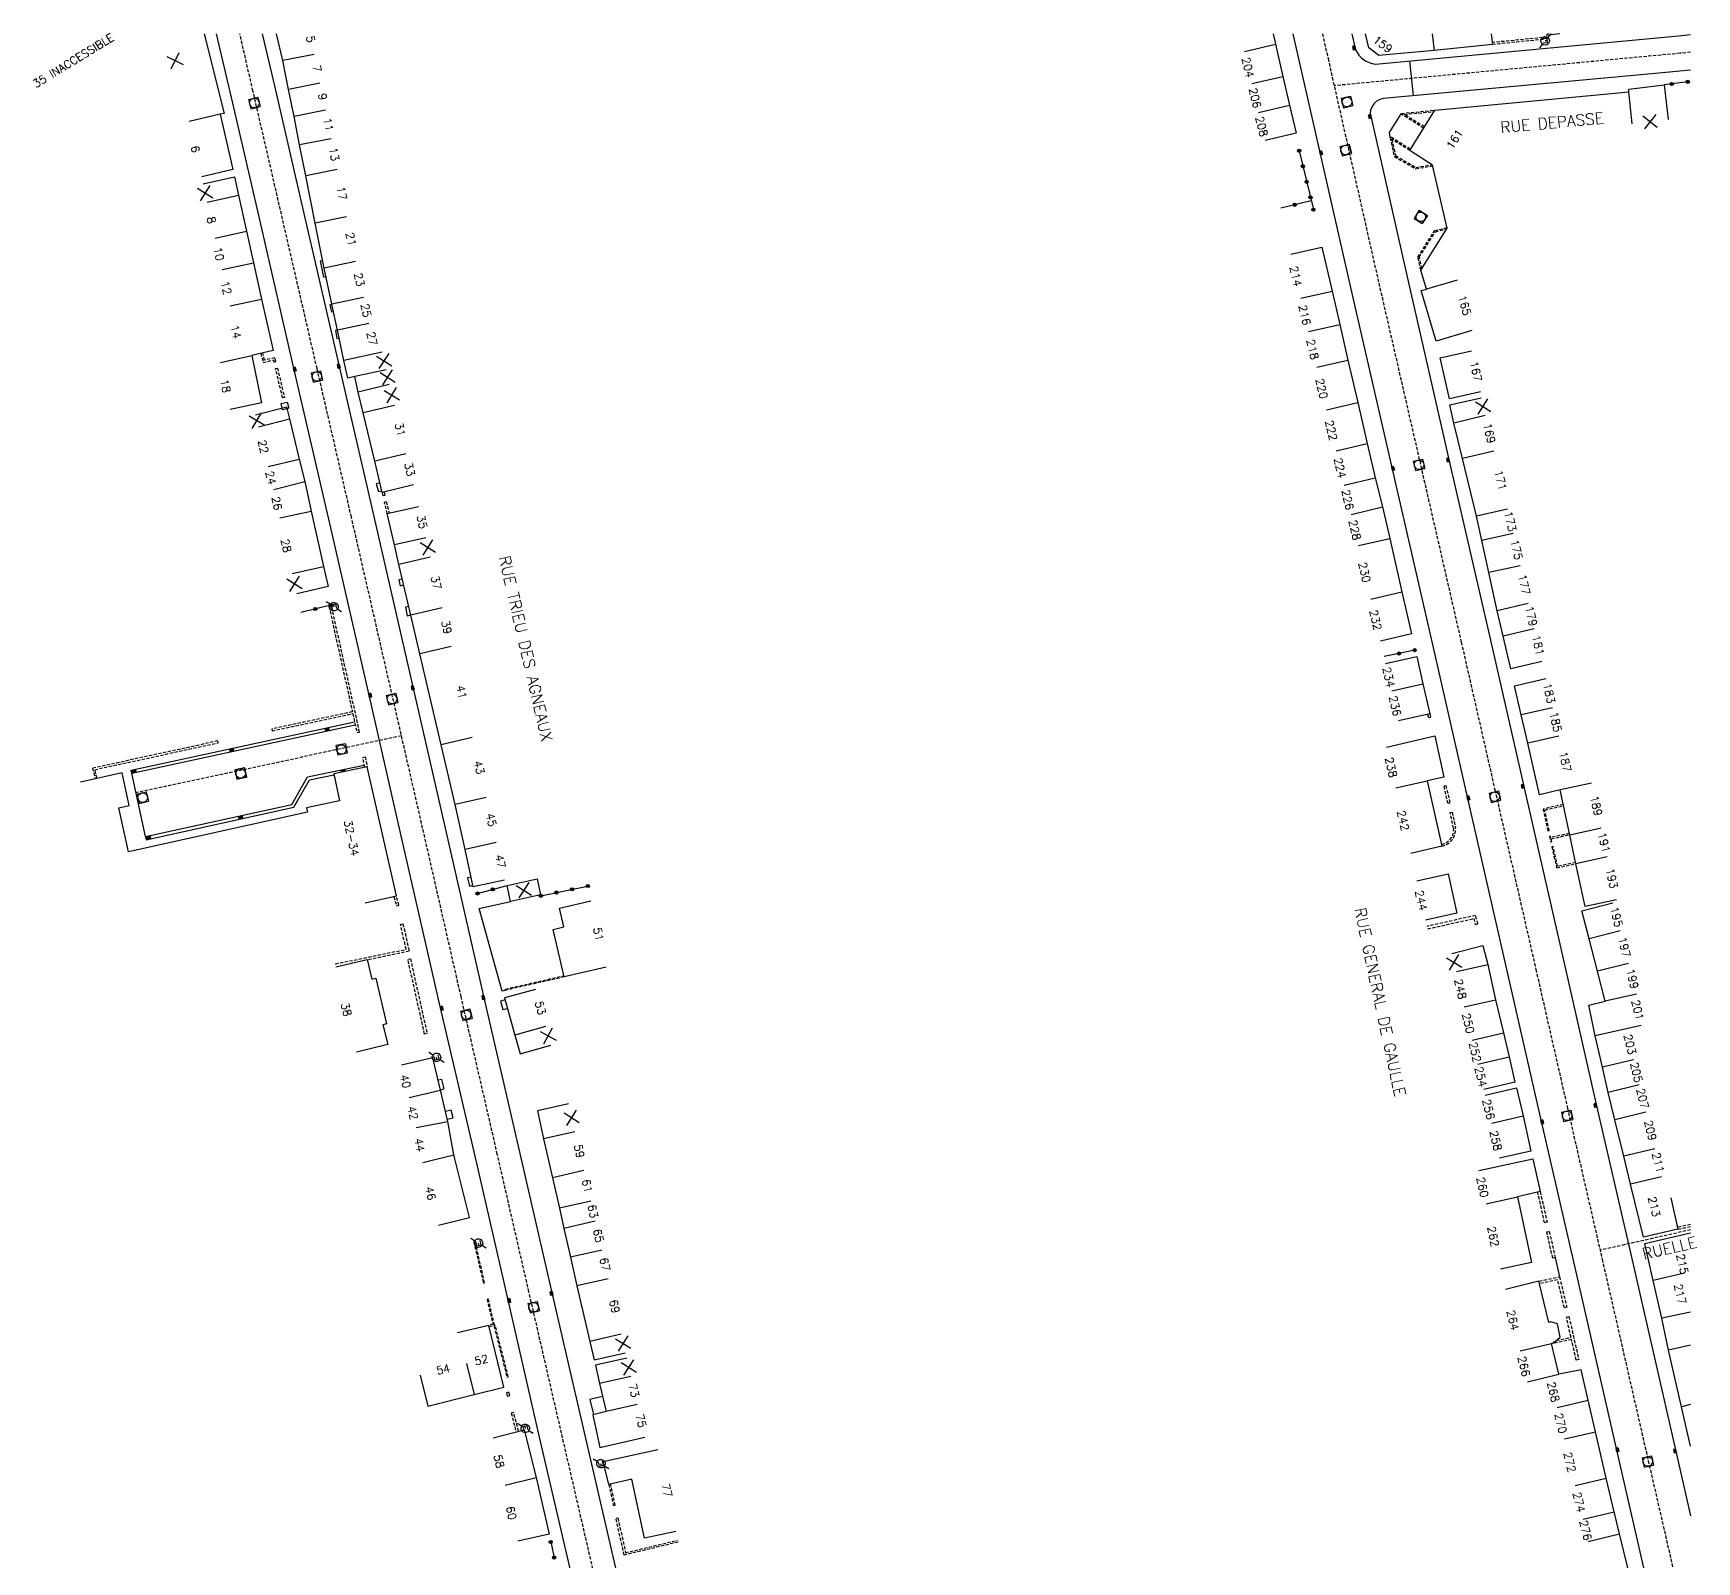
# Model space of a CAD drawing. Header units: millimetres. Extents: x 150000 to 151001, y 125999 to 127001.
# Drawn here: x 150741.2 to 151001, y 126761.5 to 127000.1 of the extents above; entities that cross this region are included whole.
import ezdxf
from ezdxf.enums import TextEntityAlignment as Align

# ---------------------------------------------------------------- set-up
doc = ezdxf.new("R2010")
doc.units = ezdxf.units.MM
doc.linetypes.add('DASHED', pattern=[0.75, 0.5, -0.25])
doc.layers.get('0').update_dxf_attribs({"linetype": 'CONTINUOUS'})
for name, color, linetype in [('W0001', 6, 'DASHED'), ('W0008', 7, 'CONTINUOUS'), ('W0100', 7, 'CONTINUOUS'), ('W0112', 1, 'DASHED'), ('W0322', 7, 'CONTINUOUS'), ('W0334', 7, 'CONTINUOUS'), ('W0400', 7, 'CONTINUOUS'), ('W0420', 7, 'CONTINUOUS'), ('W0471', 7, 'CONTINUOUS'), ('W0989', 7, 'CONTINUOUS'), ('W0991', 7, 'CONTINUOUS'), ('W1102', 7, 'CONTINUOUS')]:
    doc.layers.add(name, color=color, linetype=linetype)
doc.styles.get("Standard").update_dxf_attribs({"font": 'romans.shx', "width": 0.85})

# ---------------------------------------------------------------- blocks, each defined once
blk = doc.blocks.new('t991o')
at = {"color": 0, "linetype": 'Continuous'}
for p, q in [((-1, 1), (1, -1)), ((-1, -1), (1, 1))]:
    blk.add_line(p, q, dxfattribs=at)
blk = doc.blocks.new('t322o')
at = {"color": 0, "linetype": 'Continuous'}
for radius in [0.25, 0.15]:
    blk.add_circle((0, 0), radius, dxfattribs=at)
blk = doc.blocks.new('T400')
for p, q in [((-0.15, 0.3), (0.15, 0.3)), ((-0.15, -0.25), (-0.15, 0.3)), ((-0.15, 0.15), (0.15, 0.15)), ((-0.15, 0), (0.15, 0)), ((0.15, 0.3), (0.15, -0.25)), ((-0.15, -0.15), (0.15, -0.15)), ((-0.15, -0.25), (-0.15, -0.3)), ((-0.15, -0.3), (0.15, -0.3)), ((0.15, -0.3), (0.15, -0.25))]:
    blk.add_line(p, q)
blk = doc.blocks.new('T471')
for p, q in [((-0.333334, 0.333334), (-0.333334, -0.333334)), ((-0.333334, 0.333334), (0.333334, 0.333334)), ((-0.333334, 0), (0, 0)), ((0.500001, 0.500001), (1.000002, 1.000002)), ((-0.500001, -0.500001), (-1.000002, -1.000002)), ((-0.333334, -0.333334), (0.333334, -0.333334))]:
    blk.add_line(p, q)
blk.add_ellipse((0, 0), major_axis=(0.471405, 0.471405), ratio=1, start_param=5.4977871438, end_param=11.780972451)
blk = doc.blocks.new('T420')
for p, q in [((0.75, 0.75), (-0.75, 0.75)), ((-0.75, 0.75), (-0.75, -0.75)), ((0.75, 0.75), (0.75, -0.75)), ((0.75, -0.75), (-0.75, -0.75))]:
    blk.add_line(p, q)
blk.add_ellipse((0, 0), major_axis=(-0.53, 0.53), ratio=1, start_param=3.926991, end_param=10.210176)
blk = doc.blocks.new('t112o')
at = {"color": 0, "linetype": 'Continuous'}
for p, q in [((-0.5, 0.5), (0.5, 0.5)), ((-0.5, -0.5), (-0.5, 0.5)), ((0.5, 0.5), (0.5, -0.5)), ((0.5, -0.5), (-0.5, -0.5))]:
    blk.add_line(p, q, dxfattribs=at)

msp = doc.modelspace()

# ---------------------------------------------------------------- linework, layer by layer
at = {"layer": 'W0001'}
for points in [[(150855.79, 126658.58, -0.086465), (150848.48, 126675.44), (150842.24, 126701.35), (150835.2, 126731.69), (150829.92, 126754.51), (150823.68, 126781.51), (150818.58, 126803.62), (150813.65, 126825.1), (150807.99, 126849.67), (150802.32, 126874.55), (150796.96, 126897.94), (150790.86, 126924.56), (150785.5, 126947.74), (150779.77, 126972.54), (150775.49, 126991.1), (150773.44, 127000)], [(151000, 126997.13), (150998.37, 126996.97), (150944.34, 126991.9, -0.28495)]]:
    msp.add_lwpolyline(points, format="xyb", dxfattribs=at)
msp.add_lwpolyline([(150942.5, 127000), (150943.38, 126996.14), (150951.31, 126961.06), (150957.86, 126932.55), (150964.18, 126905.03), (150969.44, 126881.96), (150975.84, 126853.92), (150980.77, 126832.28), (150986.19, 126808.68), (150993.38, 126777.24), (151000, 126748.5)], dxfattribs=at)
at = {"layer": 'W0001', "flags": 128}
for points in [[(150798.68, 126890.41), (150757.22, 126881.5)], [(151000, 126813.28), (150985.87, 126810.09)]]:
    msp.add_lwpolyline(points, dxfattribs=at)
at = {"layer": 'W0008'}
for points in [[(150826.73, 126753), (150820.26, 126780.9), (150815.28, 126802.58), (150810.38, 126823.89), (150804.59, 126848.81), (150798.64, 126874.77), (150793.55, 126897.2), (150787.65, 126922.86), (150781.84, 126948.03), (150776.3, 126972.11), (150772.33, 126989.18), (150769.79, 127000)], [(150833.33, 126755.3), (150827.09, 126782.29), (150821.99, 126804.4), (150817.06, 126825.88), (150811.4, 126850.45), (150805.73, 126875.33), (150800.37, 126898.72), (150794.27, 126925.35), (150788.91, 126948.52), (150783.18, 126973.33), (150778.9, 126991.9), (150776.97, 127000)], [(150758.69, 126874.68), (150756.56, 126884.57), (150791.47, 126892.12)], [(150758.69, 126874.68), (150781.55, 126879.69), (150784.02, 126884.01), (150792.87, 126885.81)]]:
    msp.add_lwpolyline(points, dxfattribs=at)
for points in [[(150937.89, 127000), (150941.32, 126984.93), (150947.16, 126959.24), (150953.28, 126932.52), (150959.62, 126904.85), (150965.05, 126881.09), (150971.29, 126853.74), (150976.57, 126830.67), (150982.01, 126806.95), (150988.33, 126779.36), (150992.64, 126760.51, -0.309925)], [(150947.12, 127000), (150947.68, 126997.52, 0.257998), (150950.77, 126995.27), (150998.11, 126999.71), (151000, 126999.89)], [(151000, 126994.34), (150995.05, 126993.86), (150977.49, 126992.23), (150952.06, 126989.9, 0.353705), (150949.96, 126987.64), (150955.72, 126962.07), (150962.26, 126933.56), (150968.59, 126906.03), (150973.84, 126882.96), (150980.24, 126854.92), (150985.17, 126833.29), (150990.59, 126809.69), (150997.79, 126778.25), (151000, 126768.63)]]:
    msp.add_lwpolyline(points, format="xyb", dxfattribs=at)
at = {"layer": 'W0100'}
for points in [[(150767.86, 127000), (150770.99, 126987.57), (150770.38, 126987.44), (150772.35, 126978.8), (150767.48, 126977.69)], [(150800.56, 126929.57), (150795.69, 126928.4), (150794.52, 126933.29), (150792.72, 126940.82), (150791.92, 126944.05), (150791.38, 126946.5), (150790.3, 126946.24), (150789.7, 126948.98), (150788.67, 126953.76), (150787.83, 126957.81), (150786.63, 126963.41), (150785.2, 126970.46), (150783.72, 126977.82), (150782.78, 126982.66), (150781.9, 126987.09), (150781.03, 126991.31), (150780.14, 126995.83), (150779.17, 127000)], [(150934.81, 127000), (150935.18, 126998.38), (150936.33, 126993.35), (150937.38, 126988.86), (150938.41, 126984.49), (150933.54, 126983.34)], [(150968.88, 127000), (150969.05, 126998.34), (150959.93, 126997.4), (150951.31, 126996.6), (150949.74, 126997.8), (150949.25, 127000)], [(150979.58, 127000), (150978.2, 126999.86), (150978.19, 127000)], [(150965.85, 126953.67), (150960.27, 126952.04), (150957.95, 126959.93), (150958.74, 126960.16), (150957.88, 126963.1), (150961.96, 126969.68), (150959.72, 126979.51), (150956.13, 126981.79), (150960.07, 126988.09), (150990.38, 126990.94), (150990.33, 126991.34), (150995.86, 126992.02), (150996.51, 126986.65)], [(150767.71, 126976.58), (150772.58, 126977.68), (150773.23, 126974.82), (150774.49, 126969.19), (150775.57, 126964.26), (150776.82, 126958.6), (150778.64, 126950.56), (150775.32, 126949.78), (150776.84, 126942.37), (150771.95, 126941.36)], [(150937.56, 126965.61), (150942.43, 126966.72), (150944.01, 126959.82), (150945.2, 126954.64), (150946.49, 126949.08), (150948.03, 126942.43), (150949.5, 126936.03), (150950.76, 126930.71), (150951.87, 126926.15), (150953.01, 126921.23), (150954.93, 126912.87), (150956.44, 126906.33), (150951.57, 126905.21)], [(150967.21, 126944.1), (150962.33, 126943.01), (150960.9, 126949.41), (150965.78, 126950.5)], [(150775.88, 126940.54), (150780.73, 126941.76), (150781.2, 126939.9), (150782.7, 126933.59), (150783.59, 126930.13), (150784.6, 126925.48), (150786.5, 126916.83), (150787.21, 126913.7), (150782.34, 126912.59)], [(150976.78, 126902), (150971.91, 126900.87), (150970.72, 126905.98), (150969.79, 126909.92), (150968.49, 126915.9), (150967.39, 126920.92), (150966.54, 126924.68), (150964.39, 126933.71), (150963.05, 126939.24), (150962.4, 126942.1), (150967.28, 126943.2)], [(150814.79, 126867.89), (150809.9, 126866.81), (150808.61, 126872.68), (150807.05, 126879.7), (150804.87, 126889.02), (150801.56, 126903.21), (150800.16, 126909.23), (150798.29, 126917.16), (150797.59, 126920.22), (150796.46, 126925.11), (150801.33, 126926.23)], [(150952.37, 126901.7), (150957.25, 126902.8), (150958.21, 126898.53), (150959.27, 126893.83), (150954.39, 126892.73)], [(150988.44, 126864.8), (150983.56, 126863.74), (150982.1, 126870.44), (150981.12, 126874.91), (150979.63, 126881.96), (150976.4, 126881.17), (150974.56, 126889.26), (150973.56, 126893.67), (150972.52, 126898.23), (150977.4, 126899.34)], [(150952.51, 126888.66), (150960.04, 126890.38), (150961.49, 126883.97), (150958.84, 126883.39), (150961.16, 126873.17), (150956.29, 126872.06)], [(150793.02, 126864.31), (150797.89, 126865.42), (150793.33, 126885.58), (150788.11, 126884.47), (150789, 126880.28), (150783.87, 126879.19), (150784.01, 126878.5), (150756.03, 126872.28), (150754.53, 126879.16), (150756.15, 126879.52), (150755.04, 126884.61), (150748.53, 126883.19)], [(150957.24, 126867.75), (150962.12, 126868.84), (150963.49, 126862.74), (150958.61, 126861.65)], [(150830.64, 126854.27), (150824.08, 126852.76), (150822.37, 126860.19), (150824.05, 126860.58), (150823.38, 126863.5), (150828.25, 126864.62)], [(150996.89, 126818.25), (150998.03, 126813.38), (150992.63, 126812.12), (150990.62, 126820.4), (150989.57, 126824.78), (150988.17, 126830.46), (150987.13, 126834.74), (150986.23, 126838.68), (150985.11, 126843.56), (150984.09, 126848.34), (150986.66, 126848.97), (150985.47, 126853.64), (150984.16, 126858.72), (150983.03, 126863.06), (150987.87, 126864.31)], [(150962.73, 126856.44), (150967.58, 126857.65), (150968.32, 126854.72), (150969.54, 126849.2), (150970.76, 126844.05), (150971.65, 126840.3), (150972.57, 126836.34), (150967.7, 126835.21)], [(150819.59, 126850.81), (150814.77, 126849.49), (150816.37, 126843.67), (150817.21, 126840.75), (150822.01, 126842.12)], [(150804.45, 126814.01), (150809.3, 126815.2), (150806.88, 126825.01), (150805.9, 126830.18), (150804.76, 126835.08), (150803.58, 126840.14), (150798.71, 126839)], [(150967.93, 126834.28), (150972.79, 126835.43), (150973.83, 126831.07), (150975.06, 126825.58), (150970.18, 126824.49)], [(150824.77, 126832.94), (150819.9, 126831.84), (150820.87, 126827.51), (150822.27, 126821.4), (150823.35, 126816.65), (150824.06, 126813.51), (150825.07, 126809.02), (150826.07, 126804.56), (150828.1, 126795.83), (150828.76, 126792.96), (150833.64, 126794.09)], [(150966.94, 126822.53), (150975.34, 126824.37), (150976.52, 126819.25), (150972.95, 126818.45), (150975.18, 126808.19), (150970.3, 126807.13)], [(151000, 126779.49), (150998.58, 126785.67), (150996.57, 126794.51), (150995.51, 126799.47), (150994.16, 126805.39), (150992.85, 126811.17), (151000, 126812.79)], [(150968.9, 126754.17), (150970.53, 126749.44), (150974.14, 126750.69), (150978.95, 126752.47), (150989.76, 126756.19), (150990.78, 126758.18), (150988.88, 126765.83), (150988.07, 126769.26), (150986.83, 126774.52), (150985.16, 126781.75), (150984.02, 126786.68), (150982.91, 126791.43), (150979.41, 126790.73), (150978.26, 126795.54), (150978.64, 126795.63), (150978.6, 126795.78), (150978.84, 126795.84), (150979.65, 126796.53), (150979.19, 126798.62), (150978.18, 126798.91), (150977.87, 126798.83), (150976.32, 126805.25), (150971.08, 126803.99)], [(150801.61, 126790.6), (150802.82, 126785.75), (150810.02, 126787.55), (150814.65, 126788.74), (150812.31, 126798.37), (150807.45, 126797.19)], [(150833.86, 126793.23), (150828.98, 126792.16), (150829.61, 126789.3), (150830.63, 126784.9), (150828.57, 126784.42), (150829.68, 126779.3), (150836.68, 126780.93)], [(150812.99, 126780.81), (150817.84, 126782.03), (150819.7, 126774.63), (150821.72, 126765.78), (150816.85, 126764.67)], [(150841.52, 126766.19), (150836.64, 126765.13), (150834.63, 126774.35), (150831.04, 126773.54), (150830.16, 126777.13), (150838.74, 126779)]]:
    msp.add_lwpolyline(points, dxfattribs=at)
msp.add_lwpolyline([(150820.41, 126865.56), (150815.73, 126864.52), (150815.17, 126867.04), (150819.85, 126868.08)], close=True, dxfattribs=at)
at = {"layer": 'W0100', "flags": 128}
msp.add_lwpolyline([(150788.45, 126854.33), (150793.3, 126855.51), (150794.05, 126852.43), (150794.68, 126852.58), (150796.33, 126845.43), (150795.79, 126845.3), (150796.54, 126842.22), (150791.68, 126841.04)], dxfattribs=at)
at = {"layer": 'W0112'}
for points in [[(150977.85, 127000), (150976.91, 126999.42), (150969.02, 126998.64)], [(150978.2, 126999.86), (150977.01, 126999.13), (150969.05, 126998.34)], [(150958.32, 126985.29), (150954.78, 126987.49), (150954.83, 126987.58), (150960.07, 126988.09)], [(150958.43, 126985.46), (150955.27, 126987.42), (150959.94, 126987.88)], [(150956.24, 126981.97), (150953.22, 126983.86), (150953.09, 126983.81), (150953.74, 126980.86), (150957.07, 126978.93), (150959.75, 126979.39)], [(150956.14, 126981.8), (150953.35, 126983.54), (150953.92, 126980.99), (150957.1, 126979.14), (150959.63, 126979.57)], [(150957.88, 126963.1), (150957.41, 126965.15), (150960.02, 126969.28), (150961.94, 126969.75)], [(150958.03, 126963.34), (150957.62, 126965.12), (150960.15, 126969.1), (150961.87, 126969.53)], [(150776.73, 126950.11), (150777.06, 126948.69), (150778.69, 126949.08), (150778.77, 126948.76), (150779.06, 126948.84), (150778.91, 126949.44), (150777.28, 126949.06), (150777.02, 126950.18)], [(150795.99, 126928.47), (150796.11, 126927.92), (150795.82, 126927.85), (150795.69, 126928.4)], [(150796.46, 126925.11), (150796.02, 126926.9), (150796.31, 126926.97), (150796.75, 126925.17)], [(150959.27, 126893.83), (150959.39, 126893.29), (150959.1, 126893.22), (150958.97, 126893.76)], [(150751.14, 126883.76), (150750.79, 126885.12), (150770.07, 126889.32), (150770.01, 126889.61), (150750.43, 126885.35), (150750.85, 126883.7)], [(150792.94, 126885.49), (150792.61, 126887.04), (150793.01, 126887.12), (150793.33, 126885.58)], [(150980.11, 126879.68), (150976.97, 126878.98), (150977.73, 126875.57), (150977.93, 126875.61), (150977.21, 126878.82), (150980.15, 126879.49)], [(150981.07, 126875.17), (150978.19, 126874.54), (150978.14, 126874.75), (150977.95, 126874.71), (150978.14, 126873.85), (150978.33, 126873.89), (150978.23, 126874.34), (150981.11, 126874.97)], [(150982.05, 126870.65), (150979.23, 126870.05), (150978.52, 126873.14), (150978.32, 126873.09), (150979.08, 126869.82), (150982.09, 126870.45)], [(150797.51, 126865.31), (150797.89, 126863.87), (150798.28, 126863.97), (150797.89, 126865.42)], [(150788.35, 126854.8), (150799.41, 126857.07), (150798.52, 126860.95), (150798.91, 126861.04), (150799.89, 126856.77), (150793.33, 126855.41)], [(150958.92, 126860.27), (150966.14, 126861.88), (150966.38, 126860.93), (150966.77, 126861.03), (150966.43, 126862.36), (150958.83, 126860.66)], [(150824.08, 126852.76), (150814.99, 126850.7), (150814.95, 126850.87), (150824.03, 126852.96)], [(150976.52, 126819.25), (150977.58, 126814.46), (150977.19, 126814.37), (150976.13, 126819.17)], [(151000, 126814.13), (150997.96, 126813.67)], [(150998.03, 126813.38), (151000, 126813.82)], [(150976.32, 126805.25), (150979.53, 126805.96), (150980.67, 126801.19), (150980.29, 126801.09), (150979.23, 126805.48), (150976.42, 126804.86)], [(150812.35, 126798.18), (150813.2, 126798.38), (150812.26, 126802.45), (150812.06, 126802.41), (150812.96, 126798.53), (150812.31, 126798.37)], [(150979.01, 126795.99), (150981.33, 126796.52), (150980.61, 126799.66), (150981, 126799.75), (150982.53, 126793.02), (150982.14, 126792.94), (150981.4, 126796.18), (150978.27, 126795.47)], [(150816.96, 126781.81), (150816.21, 126784.78), (150815.82, 126784.68), (150816.57, 126781.71)], [(150831.04, 126773.54), (150831.77, 126770.22), (150832.06, 126770.29), (150831.34, 126773.61)], [(150841.88, 126764.53), (150833.44, 126762.5), (150832.2, 126768.24), (150832.49, 126768.3), (150833.66, 126762.87), (150841.81, 126764.82)]]:
    msp.add_lwpolyline(points, dxfattribs=at)
for points in [[(150780.11, 126943.15), (150779.02, 126947.75), (150779.32, 126947.82), (150780.4, 126943.22)], [(150792.14, 126890.99), (150787.75, 126910.69), (150787.36, 126910.6), (150791.02, 126894.16), (150778.42, 126891.47), (150778.48, 126891.17), (150791.09, 126893.87), (150791.75, 126890.9)], [(150961.79, 126882.67), (150962.41, 126879.9), (150962.12, 126879.84), (150961.5, 126882.6)], [(150802.29, 126843.84), (150799.68, 126855.52), (150800.07, 126855.61), (150802.68, 126843.93)], [(150809.98, 126811.42), (150811.47, 126804.97), (150811.67, 126805.01), (150810.18, 126811.46)], [(150978.47, 126808.87), (150977.53, 126812.95), (150977.92, 126813.04), (150978.86, 126808.96)], [(150815.35, 126790.34), (150813.34, 126798.31), (150813.15, 126798.26), (150815.16, 126790.29)], [(150815.59, 126787.42), (150815.47, 126787.95), (150815.08, 126787.85), (150815.2, 126787.33)]]:
    msp.add_lwpolyline(points, close=True, dxfattribs=at)
msp.add_lwpolyline([(150961.1, 126873.46, 0.390498), (150962.99, 126875.99), (150962.44, 126878.41), (150962.74, 126878.48), (150963.28, 126876.04, -0.391214), (150961.16, 126873.17)], format="xyb", dxfattribs=at)
at = {"layer": 'W0322'}
for points in [[(150999.56, 126992.52), (150995.86, 126992.02)], [(150938.88, 126981.76), (150941.09, 126972.56)], [(150940.76, 126973.93), (150936.02, 126972.81)], [(150787.66, 126910.78), (150782.99, 126909.67)], [(150956.91, 126903.78), (150952.13, 126902.77)], [(150810.55, 126865.79), (150815.17, 126867.04)], [(150820.44, 126865.44), (150827.72, 126866.94)], [(150821.99, 126764.55), (150822.59, 126761.85)]]:
    msp.add_lwpolyline(points, dxfattribs=at)
at = {"layer": 'W0334'}
for points in [[(150956.75, 126990.33), (150956.14, 126995.77)], [(150953.09, 126983.81), (150952.96, 126984.59), (150954.78, 126987.49)], [(150786.91, 126962.1), (150786.54, 126962.03), (150786.04, 126964.58), (150786.38, 126964.65)], [(150788.08, 126956.63), (150787.78, 126956.57), (150787.54, 126957.74), (150787.83, 126957.8)], [(150788.67, 126953.78), (150788.36, 126953.71), (150788.61, 126952.42), (150788.95, 126952.49)], [(150795.33, 126929.91), (150794.75, 126929.77), (150795.07, 126928.53), (150795.63, 126928.67)], [(150798.83, 126914.88), (150798.28, 126914.75), (150798.46, 126913.82), (150799.05, 126913.96)], [(150799.84, 126910.61), (150799.29, 126910.48), (150799.59, 126909.15), (150800.15, 126909.28)], [(150756.56, 126884.57), (150756.46, 126885.06), (150791.37, 126892.61)], [(150758.69, 126874.68), (150758.8, 126874.19), (150781.88, 126879.25), (150784.34, 126883.56), (150788.14, 126884.34)], [(150809.57, 126868.34), (150809, 126868.22), (150809.29, 126866.95), (150809.85, 126867.08)], [(150814.99, 126850.7), (150814.39, 126850.56), (150810.79, 126863.47), (150815.73, 126864.52)], [(150814.85, 126849.19), (150814.17, 126849), (150814.53, 126847.68), (150815.22, 126847.86)], [(150804.75, 126835.13), (150805.35, 126835.27), (150804.98, 126836.76), (150804.4, 126836.63)], [(150805.81, 126830.56), (150806.73, 126830.78), (150806.44, 126831.94), (150805.54, 126831.73)], [(150978.86, 126808.96), (150979.53, 126805.96)], [(150830.07, 126787.28), (150828.12, 126786.81), (150828.65, 126784.44)]]:
    msp.add_lwpolyline(points, dxfattribs=at)
at = {"layer": 'W1102'}
for p, q in [((150959.66, 127000), (150959.93, 126997.4)), ((150785.04, 126996.8), (150780.14, 126995.83)), ((150930.31, 126997.27), (150935.18, 126998.38)), ((150931.46, 126992.24), (150936.33, 126993.35)), ((150785.93, 126992.32), (150781.03, 126991.31)), ((150990.85, 126985.96), (150990.38, 126990.94)), ((150786.8, 126988.07), (150781.9, 126987.09)), ((150932.51, 126987.73), (150937.38, 126988.86)), ((150787.69, 126983.61), (150782.78, 126982.66)), ((150788.62, 126978.8), (150783.72, 126977.82)), ((150768.35, 126973.71), (150773.23, 126974.82)), ((150790.1, 126971.45), (150785.2, 126970.46)), ((150769.61, 126968.1), (150774.49, 126969.19)), ((150770.68, 126963.19), (150775.57, 126964.26)), ((150791.52, 126964.46), (150786.63, 126963.41)), ((150939.13, 126958.71), (150944.01, 126959.82)), ((150963.54, 126961.57), (150958.74, 126960.16)), ((150771.93, 126957.52), (150776.82, 126958.6)), ((150792.73, 126958.83), (150787.83, 126957.81)), ((150793.56, 126954.8), (150788.67, 126953.76)), ((150940.33, 126953.51), (150945.2, 126954.64)), ((150770.44, 126948.7), (150775.32, 126949.78)), ((150795.67, 126950.29), (150789.7, 126948.98)), ((150941.61, 126947.95), (150946.49, 126949.08)), ((150796.27, 126947.57), (150791.38, 126946.5)), ((150796.77, 126945.25), (150791.92, 126944.05)), ((150797.58, 126941.99), (150792.72, 126940.82)), ((150943.16, 126941.29), (150948.03, 126942.43)), ((150776.35, 126938.67), (150781.2, 126939.9)), ((150967.91, 126940.42), (150963.05, 126939.24)), ((150777.84, 126932.43), (150782.7, 126933.59)), ((150799.38, 126934.45), (150794.52, 126933.29)), ((150944.63, 126934.91), (150949.5, 126936.03)), ((150969.25, 126934.87), (150964.39, 126933.71)), ((150778.75, 126928.88), (150783.59, 126930.13)), ((150945.89, 126929.56), (150950.76, 126930.71)), ((150947.01, 126924.96), (150951.87, 126926.15)), ((150971.42, 126925.78), (150966.54, 126924.68)), ((150779.71, 126924.43), (150784.6, 126925.48)), ((150802.46, 126921.34), (150797.59, 126920.22)), ((150948.14, 126920.1), (150953.01, 126921.23)), ((150972.27, 126921.99), (150967.39, 126920.92)), ((150803.16, 126918.31), (150798.29, 126917.16)), ((150781.61, 126915.76), (150786.5, 126916.83)), ((150973.38, 126916.95), (150968.49, 126915.9)), ((150950.05, 126911.75), (150954.93, 126912.87)), ((150805.03, 126910.37), (150800.16, 126909.23)), ((150974.65, 126911.08), (150969.79, 126909.92)), ((150975.59, 126907.11), (150970.72, 126905.98)), ((150806.43, 126904.35), (150801.56, 126903.21)), ((150953.33, 126897.44), (150958.21, 126898.53)), ((150978.44, 126894.77), (150973.56, 126893.67)), ((150809.73, 126890.16), (150804.87, 126889.02)), ((150979.43, 126890.37), (150974.56, 126889.26)), ((150953.96, 126882.3), (150958.84, 126883.39)), ((150984.52, 126883), (150979.63, 126881.96)), ((150811.93, 126880.78), (150807.05, 126879.7)), ((150813.49, 126873.76), (150808.61, 126872.68)), ((150986.01, 126875.97), (150981.12, 126874.91)), ((150986.98, 126871.51), (150982.1, 126870.44)), ((150989, 126859.97), (150984.16, 126858.72)), ((150963.43, 126853.63), (150968.32, 126854.72)), ((150990.32, 126854.87), (150985.47, 126853.64)), ((150964.66, 126848.11), (150969.54, 126849.2)), ((150991.53, 126850.08), (150986.66, 126848.97)), ((150992.29, 126845.2), (150985.11, 126843.56)), ((150821.19, 126845), (150816.37, 126843.67)), ((150965.89, 126842.9), (150970.76, 126844.05)), ((150966.79, 126839.14), (150971.65, 126840.3)), ((150991.1, 126839.8), (150986.23, 126838.68)), ((150799.89, 126833.95), (150804.76, 126835.08)), ((150991.99, 126835.92), (150987.13, 126834.74)), ((150800.99, 126829.25), (150805.9, 126830.18)), ((150968.97, 126829.91), (150973.83, 126831.07)), ((150993.03, 126831.65), (150988.17, 126830.46)), ((150825.75, 126828.6), (150820.87, 126827.51)), ((150802.03, 126823.81), (150806.88, 126825.01)), ((150994.43, 126825.95), (150989.57, 126824.78)), ((150827.15, 126822.52), (150822.27, 126821.4)), ((150995.48, 126821.58), (150990.62, 126820.4)), ((150828.23, 126817.76), (150823.35, 126816.65)), ((150968.07, 126817.35), (150972.95, 126818.45)), ((150828.94, 126814.61), (150824.06, 126813.51)), ((150829.95, 126810.12), (150825.07, 126809.02)), ((150999.04, 126806.5), (150994.16, 126805.39)), ((150830.95, 126805.65), (150826.07, 126804.56)), ((151000, 126800.43), (150995.51, 126799.47)), ((150832.97, 126796.97), (150828.1, 126795.83)), ((150973.4, 126794.37), (150978.26, 126795.54)), ((151000, 126795.29), (150996.57, 126794.51)), ((150808.82, 126792.4), (150810.02, 126787.55)), ((150974.55, 126789.56), (150979.41, 126790.73)), ((150834.49, 126790.37), (150829.61, 126789.3)), ((150835.5, 126786.03), (150830.63, 126784.9)), ((150979.15, 126785.54), (150984.02, 126786.68)), ((151000, 126786), (150998.58, 126785.67)), ((150980.29, 126780.63), (150985.16, 126781.75)), ((150814.86, 126773.41), (150819.7, 126774.63)), ((150981.96, 126773.38), (150986.83, 126774.52)), ((150983.2, 126768.12), (150988.07, 126769.26)), ((150984.02, 126764.62), (150988.88, 126765.83))]:
    msp.add_line(p, q, dxfattribs=at)
at = {"layer": 'W1102', "flags": 128}
msp.add_lwpolyline([(150770.38, 126987.44), (150765.5, 126986.32)], dxfattribs=at)

# ---------------------------------------------------------------- block references
at = {"layer": 'W0112', "rotation": 283.274424052227}
msp.add_blockref('t112o', (150780.48, 126941.91), dxfattribs=at)
at = {"layer": 'W0322'}
for p, rotation in [((150997.08, 126992.18), 187.7212323741859), ((150999.56, 126992.52), 187.7212323741859), ((150938.88, 126981.76), 283.465473463922), ((150939.46, 126979.33), 283.465473463922), ((150940.05, 126976.9), 283.465473463922), ((150938.16, 126973.32), 193.27215641918), ((150940.63, 126974.47), 283.465473463922), ((150941.09, 126972.56), 193.27215641918), ((150785.22, 126910.2), 193.382919294417), ((150787.66, 126910.78), 193.382919294417), ((150954.46, 126903.26), 191.967037452278), ((150956.91, 126903.78), 191.967037452278), ((150810.55, 126865.79), 15.1051863996818), ((150812.96, 126866.44), 15.1051863996818), ((150822.89, 126865.94), 11.67248037452451), ((150825.34, 126866.45), 11.67248037452451), ((150827.78, 126866.96), 11.67248037452451), ((150820.44, 126865.44), 11.67248037452451), ((150821.99, 126764.55), 282.445618319243), ((150822.53, 126762.11), 282.445618319243)]:
    msp.add_blockref('t322o', p, dxfattribs=dict(at, rotation=rotation))
at = {"layer": 'W0400'}
for p, rotation in [((150947.46, 126997.8), 192.669933600116), ((150949.92, 126987.07), 192.695695146045), ((150942.28, 126981.42), 192.821210723283), ((150782, 126947.63), 193.029528340715), ((150788.87, 126948.1), 193.029528340715), ((150962.12, 126933.46), 192.937016944659), ((150953.53, 126932.14), 192.937016944659), ((150800.43, 126897.88), 192.908029330285), ((150793.78, 126896.72), 192.908029330285), ((150787.07, 126891.44), 101.5301044300199), ((150772.2, 126888.18), 101.5301044300199), ((150756.92, 126884.88), 104.421049244708), ((150789.56, 126884.97), 101.5301044300199), ((150973.79, 126882.49), 192.85463365849), ((150965.29, 126880.69), 192.85463365849), ((150773.58, 126877.68), 104.421049244708), ((150759.23, 126874.51), 104.421049244708), ((150804.97, 126847.85), 193.094023660468), ((150811.46, 126849.54), 193.094023660468), ((150985.15, 126832.69), 192.946345130159), ((150976.83, 126830.11), 192.946345130159), ((150822.1, 126803.35), 192.938229370483), ((150815.5, 126802.21), 192.938229370483), ((150988.58, 126778.93), 192.9643801043), ((150997.56, 126778.72), 192.9643801043)]:
    msp.add_blockref('T400', p, dxfattribs=dict(at, rotation=rotation))
at = {"layer": 'W0420'}
for p, rotation in [((150775.71, 126989.2), 103.001061563755), ((150946.34, 126989.37), 102.821210723283), ((150946.13, 126981.86), 102.821210723283), ((150957.86, 126971.42), 58.22432687401059), ((150785.46, 126946.5), 102.9906591982379), ((150957.59, 126932.72), 102.912975305837), ((150797.21, 126896.16), 102.796516539144), ((150789.33, 126888.29), 11.5301044300199), ((150773.57, 126884.53), 104.421049244708), ((150773.57, 126884.51), 11.5301044300199), ((150758.27, 126880.76), 104.421049244708), ((150969.42, 126880.9), 102.85262725906), ((150808.8, 126846.86), 102.979998670415), ((150980.72, 126831.08), 102.904602273062), ((150819.32, 126801.21), 102.996092892194), ((150993.32, 126777.12), 102.912132208544)]:
    msp.add_blockref('T420', p, dxfattribs=dict(at, rotation=rotation))
at = {"layer": 'W0471'}
for p, rotation in [((150977.29, 126998.9), 185.775848269943), ((150788.13, 126910.56), 282.650301008081), ((150804.15, 126840.22), 103.158895126475), ((150810.71, 126811.2), 102.996092892194), ((150818.02, 126782.28), 283.284098755983), ((150829.84, 126776.77), 103.8642488675)]:
    msp.add_blockref('T471', p, dxfattribs=dict(at, rotation=rotation))
at = {"layer": 'W0991'}
for p, rotation in [((150763.33, 126995.83), 19.08105302108655), ((150993.68, 126986.31), 276.9599540589966), ((150768.03, 126975.15), 12.7215356432761), ((150795.97, 126948.93), 12.33783239312015), ((150796.53, 126946.37), 12.33783239489199), ((150797.18, 126943.59), 13.90575320505941), ((150967.59, 126941.81), 12.709671816094), ((150776.11, 126939.62), 14.21466015689583), ((150802.81, 126919.82), 12.93894176300293), ((150781.98, 126914.16), 12.87887979224845), ((150817.79, 126866.3), 282.5548606740717), ((150963.08, 126855.04), 14.0178650046678), ((150821.6, 126843.57), 15.98260682547627), ((150825.26, 126830.78), 12.65332617071204), ((150833.31, 126795.53), 12.97682578261704), ((150834.18, 126791.8), 12.37342677985018)]:
    msp.add_blockref('t991o', p, dxfattribs=dict(at, rotation=rotation))

# ---------------------------------------------------------------- texts
at = {"layer": 'W0989'}
for s, rotation, p in [('RUE DEPASSE', 5.3607, (150978.38, 126986.14)), ('RUE TRIEU DES AGNEAUX', 283.0499, (150818.1, 126904.01)), ('RUE GENERAL DE GAULLE', 282.1588, (150951.52, 126848.84)), ('RUELLE', 12.8781, (150996.71, 126810.44))]:
    msp.add_text(s, height=1.75, rotation=rotation, dxfattribs=at).set_placement(p, align=Align.MIDDLE)
at = {"layer": 'W0991'}
for s, rotation, p in [('35 INACCESSIBLE', 31.5777, (150747.44, 126995.83)), ('5', 283.0656, (150784.5, 126999.17)), ('159', 322.743, (150951.94, 126998.38)), ('204', 283.3501, (150930.88, 126994.75)), ('7', 281.2021, (150785.48, 126994.59)), ('206', 283.3501, (150931.98, 126989.99)), ('9', 281.5652, (150786.37, 126990.19)), ('11', 281.3296, (150787.24, 126985.85)), ('208', 283.3501, (150933.02, 126985.54)), ('161', 57.9583, (150963.15, 126983.58)), ('6', 282.8746, (150766.49, 126982.01)), ('13', 280.9569, (150788.16, 126981.21)), ('17', 281.3746, (150789.37, 126975.12)), ('8', 282.6035, (150768.98, 126970.92)), ('21', 281.4584, (150790.81, 126967.94)), ('10', 282.3427, (150770.15, 126965.65)), ('23', 282.1, (150792.12, 126961.64)), ('214', 282.8362, (150938.34, 126962.16)), ('12', 282.4465, (150771.31, 126960.35)), ('25', 281.7564, (150793.15, 126956.82)), ('216', 283.0095, (150939.73, 126956.11)), ('165', 286.3279, (150964.7, 126957.62)), ('14', 282.4465, (150772.83, 126953.48)), ('27', 282.3722, (150794.08, 126952.43)), ('218', 283.0095, (150940.97, 126950.73)), ('167', 282.5603, (150966.49, 126947.3)), ('18', 281.6301, (150771.19, 126945.03)), ('220', 283.0095, (150942.39, 126944.62)), ('31', 283.4664, (150798.48, 126938.23)), ('222', 283.0095, (150943.89, 126938.1)), ('169', 283.6382, (150968.58, 126937.64)), ('22', 283.3835, (150777.1, 126935.55)), ('224', 283.0095, (150945.26, 126932.23)), ('24', 284.4065, (150778.29, 126930.68)), ('33', 283.4917, (150799.97, 126932.01)), ('171', 283.3899, (150970.33, 126930.33)), ('226', 283.0095, (150946.45, 126927.26)), ('26', 282.2104, (150779.22, 126926.7)), ('35', 283.0094, (150801.89, 126923.79)), ('228', 283.0095, (150947.57, 126922.53)), ('173', 282.7616, (150971.85, 126923.89)), ('28', 282.3886, (150780.67, 126920.08)), ('175', 282.7616, (150972.83, 126919.47)), ('230', 283.0095, (150949.09, 126915.93)), ('177', 282.7616, (150974.02, 126914.02)), ('37', 283.2901, (150804.1, 126914.33)), ('179', 282.7616, (150975.12, 126909.09)), ('39', 283.0868, (150805.73, 126907.36)), ('232', 283.0095, (150950.81, 126908.48)), ('181', 282.7616, (150976.19, 126904.55)), ('234', 283.0095, (150952.85, 126899.57)), ('41', 283.0977, (150808.08, 126897.25)), ('183', 282.7616, (150977.92, 126897.06)), ('236', 283.0095, (150953.86, 126895.08)), ('185', 282.7616, (150978.93, 126892.57)), ('238', 282.8282, (150953.23, 126885.48)), ('187', 282.7616, (150980.41, 126886.38)), ('43', 283.204, (150810.83, 126885.48)), ('189', 282.7616, (150985.27, 126879.48)), ('32-34', 281.9576, (150790.87, 126874.46)), ('45', 282.5163, (150812.71, 126877.29)), ('242', 282.8282, (150955.12, 126877.18)), ('191', 283.7111, (150986.49, 126873.74)), ('47', 282.441, (150814.14, 126870.83)), ('193', 282.3011, (150987.71, 126868.16)), ('244', 282.6339, (150957.93, 126864.7)), ('195', 283.7111, (150988.43, 126862.14)), ('51', 282.9735, (150829.45, 126859.45)), ('197', 283.7111, (150989.66, 126857.42)), ('199', 283.7111, (150990.93, 126852.48)), ('248', 283.0095, (150964.05, 126850.87)), ('38', 283.6847, (150790.06, 126847.68)), ('53', 285.3623, (150820.39, 126847.92)), ('201', 283.7111, (150991.73, 126847.6)), ('250', 283.0095, (150965.28, 126845.51)), ('203', 283.7111, (150990.54, 126842.24)), ('252', 283.0095, (150966.34, 126841.02)), ('254', 283.0095, (150967.25, 126837.17)), ('205', 283.7111, (150991.54, 126837.86)), ('40', 283.1589, (150799.3, 126836.47)), ('207', 283.7111, (150992.51, 126833.79)), ('42', 283.1142, (150800.45, 126831.55)), ('256', 283.3937, (150968.45, 126832.09)), ('209', 283.7482, (150993.73, 126828.8)), ('44', 280.7607, (150801.5, 126826.55)), ('258', 283.3937, (150969.58, 126827.2)), ('59', 282.9454, (150826.45, 126825.56)), ('211', 283.6081, (150994.95, 126823.76)), ('46', 283.8574, (150803.22, 126818.98)), ('61', 282.7916, (150827.69, 126820.13)), ('260', 282.2995, (150967.51, 126819.94)), ('63', 282.6812, (150828.58, 126816.18)), ('213', 283.629, (150994.32, 126816.9)), ('65', 282.7106, (150829.44, 126812.36)), ('262', 282.2995, (150969.18, 126812.24)), ('215', 282.808, (150998.73, 126807.95)), ('67', 282.6419, (150830.45, 126807.89)), ('217', 282.7821, (150998.38, 126803.24)), ('69', 283.1089, (150831.96, 126801.32)), ('264', 283.5263, (150972.24, 126799.18)), ('52', 13.6735, (150811.15, 126792.97)), ('266', 283.5263, (150973.97, 126791.97)), ('54', 13.9725, (150805.21, 126791.5)), ('73', 283.048, (150834.99, 126788.2)), ('268', 283.5263, (150978.57, 126787.97)), ('75', 283.048, (150836.09, 126783.48)), ('270', 283.5263, (150979.72, 126783.09)), ('58', 284.1625, (150813.92, 126777.14)), ('272', 283.5263, (150981.13, 126777)), ('77', 282.2638, (150840.13, 126772.59)), ('60', 282.8344, (150815.84, 126769.07)), ('274', 283.5263, (150982.58, 126770.75)), ('276', 283.5263, (150983.61, 126766.37))]:
    msp.add_text(s, height=1.25, rotation=rotation, dxfattribs=at).set_placement(p, align=Align.MIDDLE)

doc.saveas('drawing.dxf')
